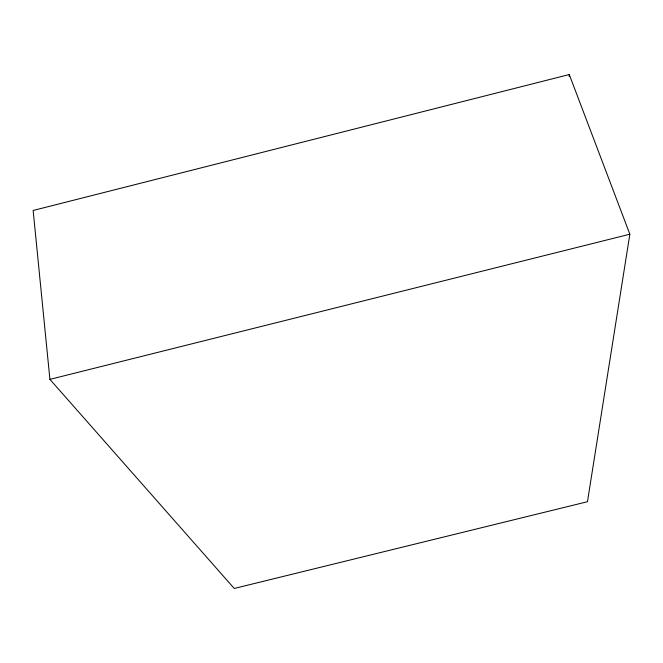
<?xml version="1.0" encoding="UTF-8"?>
<svg xmlns="http://www.w3.org/2000/svg" width="663" height="663" viewBox="0 0 663 663"><rect width="100%" height="100%" fill="white"/><g stroke="black" fill="none" stroke-linecap="round" stroke-linejoin="round"><path stroke-width="0.99" d="M569.161 76.601L569.277 74.538L33.15 210.469L49.907 379.369L234.238 588.462L587.459 501.717L629.85 234.205L569.277 74.538M49.907 379.369L629.85 234.205"/></g></svg>
